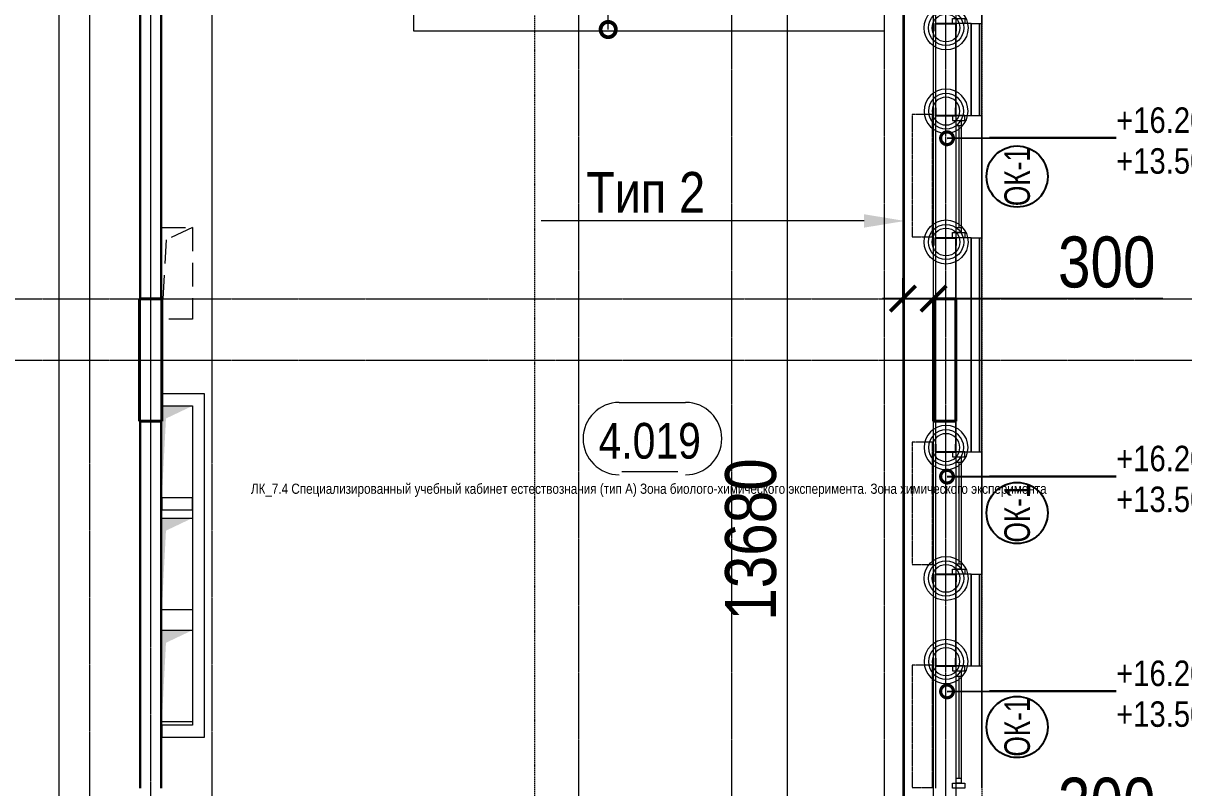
# Model space of a CAD drawing. Header units: millimetres. Extents: x -65509 to 912790, y 446 to 713294.
# Drawn here: x 446251 to 457636, y 547088 to 554588 of the extents above; entities that cross this region are included whole.
import ezdxf
from ezdxf import colors
from ezdxf.entities.mleader import LeaderData, LeaderLine
from ezdxf.enums import TextEntityAlignment as Align
from ezdxf.math import Vec2, Vec3

# ---------------------------------------------------------------- set-up
doc = ezdxf.new("R2010")
doc.units = ezdxf.units.MM
for name, pattern in [('CENTER2', [28.575, 19.05, -3.175, 3.175, -3.175]), ('DASHED', [19.05, 12.7, -6.35]), ('HIDDEN', [9.525, 6.35, -3.175]), ('HIDDEN2', [4.7625, 3.175, -1.5875])]:
    doc.linetypes.add(name, pattern=pattern)
doc.layers.get('Defpoints').update_dxf_attribs({"color": 250})
for name, color, linetype, lineweight in [('A-Wall_Материал_Газоблок_Контур', 250, 'Continuous', 0), ('АР_Area', 250, 'Continuous', 5), ('АР_Колонны', 250, 'Continuous', 30), ('АР_Окна', 250, 'Continuous', 5), ('АР_Окна марка', 250, 'Continuous', 9), ('АР_Размеры обшивки', 250, 'Continuous', 5), ('АР_Разрезы марка', 7, 'Continuous', 13), ('АР_Стены ЖБ', 250, 'Continuous', 35), ('АР_Стены кирпич', 250, 'Continuous', 20), ('АР_Стены ПЕНОблок', 250, 'Continuous', 20), ('АР_Тонкая', 250, 'Continuous', 5), ('АР_Утеплитель', 250, 'Continuous', 0), ('КМ_Фахверки', 250, 'Continuous', 25), ('Марка окна', 250, 'Continuous', 25), ('ОВ_Классы', 250, 'Continuous', 0), ('ОВ_Шахты', 250, 'Continuous', 5), ('Размеры зашивки ГКЛ', 250, 'Continuous', 0), ('РД_Оси_100', 250, 'Continuous', 0), ('РД_полы_подиумы', 7, 'Continuous', 0)]:
    doc.layers.add(name, color=color, linetype=linetype, lineweight=lineweight)
doc.layers.add('АР_Делит', color=250, linetype='Continuous', lineweight=0, plot=False)
doc.layers.add('АР_Отопительные приборы', color=1, linetype='HIDDEN2', lineweight=0, true_color=0xff0000)
doc.layers.add('Зашивка радиаторов тип 2 (файерборд 2 слоя_керамогранит)', color=7, linetype='Continuous', lineweight=0, true_color=0xf40101)
doc.styles.add('Arial_09', font='ARIALN.TTF', dxfattribs={"width": 0.9})
doc.styles.add('Isocpeur3', font='isocpeur.ttf')
doc.styles.add('style1', font='ARIALN.TTF')
doc.dimstyles.new('Dim200_ареал', dxfattribs={"dimscale": 100, "dimtxt": 5, "dimasz": 2.5, "dimexe": 2, "dimexo": 2, "dimgap": 1, "dimtad": 1, "dimzin": 12, "dimdsep": 46, "dimtxsty": 'style1', "dimblk": 'ARCHTICK', "dimcen": 3, "dimdle": 2, "dimclrd": 256, "dimclre": 256, "dimaunit": 1, "dimadec": 0, "dimazin": 3, "dimtfac": 1, "dimtmove": 1, "dimatfit": 3, "dimldrblk": 'OPEN30', "dimfxl": 5, "dimfxlon": 1, "dimtolj": 1, "dimtzin": 0, "dimlwd": 9, "dimlwe": 9, "dimarcsym": 0})

# ---------------------------------------------------------------- blocks, each defined once
blk = doc.blocks.new('otv пунктир')
at = {"linetype": 'HIDDEN', "ltscale": 0.07}
blk.add_lwpolyline([(0, 0), (0, 1), (1, 1), (1, 0)], close=True, dxfattribs=at)
blk.add_lwpolyline([(0, 1), (0.135, 0.137), (1, 0)], dxfattribs=at)
blk = doc.blocks.new('otv')
at = {"linetype": 'Continuous'}
blk.add_lwpolyline([(0, -1), (0, 0), (1, 0), (1, -1)], close=True, dxfattribs=at)
blk.add_solid([(0, -1), (0, 0), (0.135, -0.137), (1, 0)], dxfattribs=at)
blk = doc.blocks.new('_DotSmall')
at = {"color": 0, "linetype": 'ByBlock', "const_width": 0.5}
blk.add_lwpolyline([(-0.0625, 0, 1), (0.0625, 0, 1)], format="xyb", close=True, dxfattribs=at)
blk = doc.blocks.new('Ф_пеноблок 200')
at = {"layer": 'АР_Делит', "color": 1}
for radius in [216, 173, 136]:
    blk.add_circle((103, -42), radius, dxfattribs=at)
at = {"layer": 'КМ_Фахверки'}
blk.add_lwpolyline([(0, -75), (0, 0), (200, 0), (200, -75)], dxfattribs=at)
blk = doc.blocks.new('СОШ_2200_АР_ОСИ_М100_28.05.24')
at = {"layer": 'АР_Делит', "color": 5, "linetype": 'DASHED'}
blk.add_lwpolyline([(114955, 135155), (114955, -355), (93595.036, -355), (93595.036, 13855), (94145, 13855), (94145, 68320), (66055, 68320), (66055, 13857.73), (83455, 13857.73), (83455, -355), (45245, -355), (45245, 13145), (44695, 13145), (44695, 26755), (45245, 26755), (45245, 68320), (20455, 68320), (20455, 26755), (27955, 26755), (27955, 13145), (-355, 13145), (-355, 100855), (37145, 100855), (37145, 129155)], dxfattribs=at)
at = {"layer": 'РД_Оси_100', "linetype": 'CENTER2'}
for p, q in [((63600, -6155), (63600, 139938.679)), ((65100, -6155), (65100, 139938.679)), ((62100, -6155), (62100, 73302.739))]:
    blk.add_line(p, q, dxfattribs=at)
for points in [[(57300, 139938.679), (57300, -6155)], [(58500, 139938.679), (58500, -6155)], [(65700, -6155), (65700, 139938.679)], [(57000, 70839.76), (57000, -5755), (56700, -6155)], [(57900, 70753.904), (57900, -6155)], [(43327.994, 45600), (71363.995, 45600)], [(43327.994, 45000), (71363.995, 45000)]]:
    blk.add_lwpolyline(points, dxfattribs=at)
blk = doc.blocks.new('Bottom_R_1200')
at = {"layer": 'АР_Отопительные приборы'}
blk.add_lwpolyline([(-600, -100), (600, -100), (600, 100), (-600, 100)], close=True, dxfattribs=at)
blk = doc.blocks.new('_ArchTick')
at = {"color": 0, "linetype": 'ByBlock', "const_width": 0.15}
blk.add_lwpolyline([(-0.5, -0.5), (0.5, 0.5)], dxfattribs=at)
blk = doc.blocks.new('*D695')
at = {"layer": 'Defpoints', "color": 0, "lineweight": 25, "transparency": 16777216}
for p in [(454074, 556363), (453745, 542683), (454074, 542683)]:
    blk.add_point(p, dxfattribs=at)
at = {"layer": 'АР_Размеры обшивки', "lineweight": 9, "transparency": 16777216}
for p, q in [((453745, 556563), (453745, 542483)), ((453874, 556363), (453545, 556363)), ((453874, 542683), (453545, 542683))]:
    blk.add_line(p, q, dxfattribs=at)
at = {"layer": 'АР_Размеры обшивки', "lineweight": 9, "transparency": 16777216, "xscale": 250, "yscale": 250, "zscale": 250}
for p, rotation in [((453745, 556363), 90), ((453745, 542683), 270)]:
    blk.add_blockref('_ArchTick', p, dxfattribs=dict(at, rotation=rotation))
at = {"layer": 'АР_Размеры обшивки', "color": 0, "transparency": 16777216, "insert": (453390, 549523), "char_height": 500, "attachment_point": 5, "rotation": 90, "style": 'style1'}
blk.add_mtext('\\A1;13680', dxfattribs=at)
blk = doc.blocks.new('_Open30')
at = {"color": 0, "linetype": 'ByBlock', "lineweight": -2}
for p, q in [((-1, 0.268), (0, 0)), ((0, 0), (-1, -0.268)), ((0, 0), (-1, 0))]:
    blk.add_line(p, q, dxfattribs=at)
blk = doc.blocks.new('*D679')
at = {"layer": 'Defpoints', "color": 0, "lineweight": 25, "transparency": 16777216}
for p in [(454881, 546577), (454881, 546332), (455181, 546332)]:
    blk.add_point(p, dxfattribs=at)
at = {"layer": 'АР_Размеры обшивки', "lineweight": 9, "transparency": 16777216}
for p, q in [((454881, 546532), (454881, 546777)), ((455181, 546532), (455181, 546777)), ((455381, 546577), (454681, 546577)), ((457432, 546577), (455181, 546577))]:
    blk.add_line(p, q, dxfattribs=at)
at = {"layer": 'АР_Размеры обшивки', "lineweight": 9, "transparency": 16777216, "xscale": 250, "yscale": 250, "zscale": 250, "rotation": 180}
blk.add_blockref('_ArchTick', (454881, 546577), dxfattribs=at)
at = {"layer": 'АР_Размеры обшивки', "lineweight": 9, "transparency": 16777216, "xscale": 250, "yscale": 250, "zscale": 250}
blk.add_blockref('_ArchTick', (455181, 546577), dxfattribs=at)
at = {"layer": 'АР_Размеры обшивки', "color": 0, "transparency": 16777216, "insert": (456880, 546933), "char_height": 500, "attachment_point": 5, "style": 'style1'}
blk.add_mtext('\\A1;300', dxfattribs=at)
blk = doc.blocks.new('*D680')
at = {"layer": 'Defpoints', "color": 0, "lineweight": 25, "transparency": 16777216}
for p in [(454881, 551887), (454881, 551642), (455181, 551642)]:
    blk.add_point(p, dxfattribs=at)
at = {"layer": 'АР_Размеры обшивки', "lineweight": 9, "transparency": 16777216}
for p, q in [((454881, 551842), (454881, 552087)), ((455181, 551842), (455181, 552087)), ((455381, 551887), (454681, 551887)), ((457432, 551887), (455181, 551887))]:
    blk.add_line(p, q, dxfattribs=at)
at = {"layer": 'АР_Размеры обшивки', "lineweight": 9, "transparency": 16777216, "xscale": 250, "yscale": 250, "zscale": 250, "rotation": 180}
blk.add_blockref('_ArchTick', (454881, 551887), dxfattribs=at)
at = {"layer": 'АР_Размеры обшивки', "lineweight": 9, "transparency": 16777216, "xscale": 250, "yscale": 250, "zscale": 250}
blk.add_blockref('_ArchTick', (455181, 551887), dxfattribs=at)
at = {"layer": 'АР_Размеры обшивки', "color": 0, "transparency": 16777216, "insert": (456880, 552242), "char_height": 500, "attachment_point": 5, "style": 'style1'}
blk.add_mtext('\\A1;300', dxfattribs=at)
blk = doc.blocks.new('MOK-МаркаПом_овал_ареал')
for p, q in [((-2.99, 3.76), (3.52, 3.76)), ((-2.75, -3), (2.75, -3))]:
    blk.add_line(p, q)
for centre, radius, start, end in [((-2.99, 0.21), 3.55, 90, 270), ((3.52, 0.21), 3.55, 270, 90), ((-7.41, 0), 7.16, 0, 0.001)]:
    blk.add_arc(centre, radius, start, end)
at = {"color": 0, "style": 'style1'}
blk.add_attdef('АР-ПОМЕЩЕНИЕ:НОМЕР', text='', height=3, dxfattribs=at).set_placement((0.26, 0), align=Align.MIDDLE)
blk = doc.blocks.new('МОК-Наименование')
at = {"layer": 'Defpoints'}
blk.add_circle((0, 0), 3, dxfattribs=at)
at = {"color": 0, "linetype": 'ByBlock', "lineweight": -2, "style": 'Isocpeur3', "width": 0.8, "flags": 4}
blk.add_attdef('АР-ОКНО:НАИМЕНОВАНИЕ', text='', height=2.5, dxfattribs=at).set_placement((0, 0), align=Align.MIDDLE)

msp = doc.modelspace()

# ---------------------------------------------------------------- linework, layer by layer
at = {"layer": 'A-Wall_Материал_Газоблок_Контур', "linetype": 'Continuous', "lineweight": 0}
for p, q in [((455200.882, 555783.318), (455200.882, 554583.318)), ((455655.882, 554583.318), (455655.882, 555783.318))]:
    msp.add_line(p, q, dxfattribs=at)
at = {"layer": 'АР_Колонны', "linetype": 'HIDDEN2', "lineweight": 25}
for p, q in [((447390.882, 551883.318), (447610.882, 551883.318)), ((447390.882, 550683.318), (447390.882, 551883.318)), ((447610.882, 551883.318), (447610.882, 550683.318)), ((455180.882, 551883.318), (455400.882, 551883.318)), ((455180.882, 550683.318), (455180.882, 551883.318)), ((455400.882, 551883.318), (455400.882, 550683.318)), ((447610.882, 550683.318), (447390.882, 550683.318)), ((455400.882, 550683.318), (455180.882, 550683.318))]:
    msp.add_line(p, q, dxfattribs=at)
at = {"layer": 'АР_Колонны', "linetype": 'Continuous', "lineweight": 35}
for p, q in [((447610.882, 551883.318), (447390.882, 551883.318)), ((447390.882, 551883.318), (447390.882, 550683.318)), ((447610.882, 550683.318), (447610.882, 551883.318)), ((455400.882, 551883.318), (455180.882, 551883.318)), ((455180.882, 551883.318), (455180.882, 550683.318)), ((455400.882, 550683.318), (455400.882, 551883.318)), ((447390.882, 550683.318), (447610.882, 550683.318)), ((455180.882, 550683.318), (455400.882, 550683.318))]:
    msp.add_line(p, q, dxfattribs=at)
at = {"layer": 'АР_Окна', "linetype": 'Continuous', "lineweight": 5}
for p, q in [((455200.882, 555783.318), (455200.882, 554583.318)), ((455655.882, 555783.318), (455655.882, 554583.318)), ((455403.382, 552583.318), (455453.382, 552583.318)), ((455403.382, 549283.318), (455453.382, 549283.318)), ((455403.382, 547183.318), (455453.382, 547183.318))]:
    msp.add_line(p, q, dxfattribs=at)
for points in [[(455488.382, 554633.318), (455488.382, 554583.318), (455368.382, 554583.318), (455368.382, 554633.318)], [(455488.382, 552533.318), (455488.382, 552483.318), (455368.382, 552483.318), (455368.382, 552533.318)], [(455488.382, 549233.318), (455488.382, 549183.318), (455368.382, 549183.318), (455368.382, 549233.318)], [(455488.382, 547133.318), (455488.382, 547083.318), (455368.382, 547083.318), (455368.382, 547133.318)]]:
    msp.add_lwpolyline(points, close=True, dxfattribs=at)
at = {"layer": 'АР_Разрезы марка', "linetype": 'DASHED', "lineweight": 0}
msp.add_lwpolyline([(451271.202, 505648.735), (451271.202, 572741.817), (452665.995, 572741.817), (452665.995, 609884.305), (445258.35, 609884.305), (445258.35, 640101.121)], dxfattribs=at)
at = {"layer": 'АР_Стены ЖБ', "linetype": 'Continuous', "lineweight": 40}
for p, q in [((447610.882, 551883.318), (447390.882, 551883.318)), ((447390.882, 551883.318), (447390.882, 550683.318)), ((447610.882, 550683.318), (447610.882, 551883.318)), ((455400.882, 551883.318), (455180.882, 551883.318)), ((455180.882, 551883.318), (455180.882, 550683.318)), ((455400.882, 550683.318), (455400.882, 551883.318)), ((447390.882, 550683.318), (447610.882, 550683.318)), ((455180.882, 550683.318), (455400.882, 550683.318))]:
    msp.add_line(p, q, dxfattribs=at)
at = {"layer": 'АР_Стены кирпич', "linetype": 'Continuous', "lineweight": 20}
for p, q in [((447610.882, 550953.318), (447610.882, 550833.318)), ((448030.878, 550953.318), (447610.882, 550953.318)), ((448030.882, 547583.318), (448030.878, 550953.318)), ((447610.882, 550833.318), (447910.878, 550833.318)), ((447910.878, 550833.318), (447910.882, 547703.318)), ((447610.882, 549933.318), (447610.882, 549813.318)), ((447910.878, 549933.318), (447610.882, 549933.318)), ((447910.878, 549813.318), (447910.878, 549933.318)), ((447610.882, 549813.318), (447910.878, 549813.318)), ((447910.882, 547703.318), (447610.882, 547703.318)), ((447610.882, 547703.318), (447610.882, 547583.318)), ((447610.882, 547583.318), (448030.882, 547583.318))]:
    msp.add_line(p, q, dxfattribs=at)
at = {"layer": 'АР_Стены ПЕНОблок', "linetype": 'Continuous', "lineweight": 20}
for p, q in [((447400.882, 555783.318), (447400.882, 551883.318)), ((447600.882, 551883.318), (447600.882, 555783.318)), ((455400.882, 554583.318), (455200.882, 554583.318)), ((455400.882, 552483.318), (455200.882, 552483.318)), ((447400.882, 551883.318), (447600.882, 551883.318)), ((447600.882, 550683.318), (447400.882, 550683.318)), ((447400.882, 550683.318), (447400.882, 547083.318)), ((447600.882, 547083.318), (447600.882, 550683.318)), ((455400.882, 549183.318), (455200.882, 549183.318))]:
    msp.add_line(p, q, dxfattribs=at)
at = {"layer": 'АР_Тонкая', "linetype": 'Continuous', "lineweight": 0}
for p, q in [((447390.882, 555783.318), (447390.882, 551883.318)), ((447400.882, 551883.318), (447400.882, 555783.318)), ((447600.882, 555783.318), (447600.882, 551883.318)), ((447610.882, 551883.318), (447610.882, 555783.318)), ((447390.882, 551883.318), (447400.882, 551883.318)), ((447600.882, 551883.318), (447610.882, 551883.318)), ((447400.882, 550683.318), (447390.882, 550683.318)), ((447390.882, 550683.318), (447390.882, 547083.318)), ((447400.882, 547083.318), (447400.882, 550683.318)), ((447610.882, 550683.318), (447600.882, 550683.318)), ((447600.882, 550683.318), (447600.882, 547083.318)), ((447610.882, 547083.318), (447610.882, 550683.318))]:
    msp.add_line(p, q, dxfattribs=at)
at = {"layer": 'АР_Тонкая', "linetype": 'Continuous', "lineweight": 5}
for p, q in [((455550.882, 554583.318), (455655.882, 554583.318)), ((455550.882, 552483.318), (455655.882, 552483.318)), ((455550.882, 549183.318), (455655.882, 549183.318))]:
    msp.add_line(p, q, dxfattribs=at)
at = {"layer": 'АР_Утеплитель', "linetype": 'Continuous', "lineweight": 0}
for p, q in [((455550.882, 554583.318), (455400.882, 554583.318)), ((455550.882, 552483.318), (455400.882, 552483.318)), ((455550.882, 549183.318), (455400.882, 549183.318))]:
    msp.add_line(p, q, dxfattribs=at)
at = {"layer": 'Зашивка радиаторов тип 2 (файерборд 2 слоя_керамогранит)', "linetype": 'Continuous', "lineweight": 0}
for p, q in [((454880.882, 556363.318), (454880.882, 542683.318)), ((454893.382, 556363.318), (454893.382, 542683.318)), ((454893.382, 542683.318), (454893.382, 556363.318))]:
    msp.add_line(p, q, dxfattribs=at)
at = {"layer": 'РД_полы_подиумы', "linetype": 'DASHED', "ltscale": 0.5, "elevation": -200000}
msp.add_lwpolyline([(450080.882, 554513.318), (454700.882, 554513.318), (454700.882, 556363.318), (450080.882, 556363.318)], close=True, dxfattribs=at)

# ---------------------------------------------------------------- block references
at = {"layer": 'АР_Отопительные приборы', "rotation": 90}
for p in [(455070.882, 553091.938), (455070.882, 549878.437), (455070.882, 547691.938)]:
    msp.add_blockref('Bottom_R_1200', p, dxfattribs=at)
at = {"layer": 'КМ_Фахверки'}
for p in [(455200.882, 554583.318), (455200.882, 552483.318), (455200.882, 552483.318), (455200.882, 549183.318), (455200.882, 549183.318)]:
    msp.add_blockref('Ф_пеноблок 200', p, dxfattribs=at)
at = {"layer": 'ОВ_Классы', "xscale": 900, "yscale": 300, "rotation": 270}
msp.add_blockref('otv пунктир', (447610.882, 552583.318), dxfattribs=at)
at = {"layer": 'ОВ_Шахты', "xscale": 300, "yscale": 900, "zscale": 300}
for p in [(447610.878, 550833.318), (447610.882, 549733.318), (447610.882, 548633.318)]:
    msp.add_blockref('otv', p, dxfattribs=at)

# ---------------------------------------------------------------- dimensions: what is measured, and where the dimension line sits
at = {"layer": 'АР_Размеры обшивки'}
dim = msp.add_linear_dim(base=(453744.881, 542683.318), p1=(454073.882, 556363.318), p2=(454073.881, 542683.318), angle=90, dimstyle='Dim200_ареал', override={"dimdec": 0}, dxfattribs=at)
dim.commit()
dim.dimension.update_dxf_attribs({"geometry": '*D695', "text_midpoint": (453389.594, 549523.318)})
for base, p1, p2, picture, middle in [((454880.881, 551886.745), (455180.881, 551641.745), (454880.881, 551641.745), '*D680', (456879.882, 552194.745)), ((454880.881, 546577.318), (455180.881, 546332.318), (454880.881, 546332.318), '*D679', (456879.882, 546885.318))]:
    dim = msp.add_linear_dim(base=base, p1=p1, p2=p2, dimstyle='Dim200_ареал', override={"dimdec": 0}, dxfattribs=at)
    dim.commit()
    dim.dimension.update_dxf_attribs({"geometry": picture, "text_midpoint": middle, "dimtype": 160})

# ---------------------------------------------------------------- leaders
at = {"layer": 'Марка окна', "lineweight": 0, "ltscale": 20}
ml = msp.add_multileader_mtext('Standard', dxfattribs=at)
ml.set_content('+16.200\\P+13.500', color=256, style='style1')
ml.set_leader_properties(color=256, linetype='ByLayer', lineweight=-1)
ml.set_arrow_properties(name='DOTSMALL')
ml.build(insert=Vec2(0, 0))
ml.multileader.update_dxf_attribs({"text_left_attachment_type": 6, "text_right_attachment_type": 6, "dogleg_length": 200, "arrow_head_size": 250})
ctx = ml.context
ctx.base_point, ctx.char_height, ctx.arrow_head_size, ctx.landing_gap_size, ctx.plane_origin = Vec3(456973.137, 553461.718), 250, 250, 0, Vec3(457368.114, 552777.191)
ctx.left_attachment, ctx.right_attachment = 6, 6
notes = []
notes.append((ctx, [(1, (1, 1, 0), (455911.532, 553461.718), (1, 0), 1061.605, [(0, [(455313.418, 553459.047)], 0, [])])]))
ctx.mtext.insert, ctx.mtext.line_spacing_factor, ctx.mtext.flow_direction = Vec3(456973.137, 553761.718), 0.96, 5
ctx.mtext.has_bg_fill, ctx.mtext.bg_color, ctx.mtext.bg_scale_factor, ctx.mtext.bg_transparency, ctx.mtext.use_window_bg_color = 1, -1027028792, 1.5, 0, 1
ml = msp.add_multileader_mtext('Standard', dxfattribs=at)
ml.set_content('+16.200\\P+13.500', color=256, style='style1')
ml.set_leader_properties(color=256, linetype='ByLayer', lineweight=-1)
ml.set_arrow_properties(name='DOTSMALL')
ml.build(insert=Vec2(0, 0))
ml.multileader.update_dxf_attribs({"text_left_attachment_type": 6, "text_right_attachment_type": 6, "dogleg_length": 200, "arrow_head_size": 250})
ctx = ml.context
ctx.base_point, ctx.char_height, ctx.arrow_head_size, ctx.landing_gap_size, ctx.plane_origin = Vec3(456973.137, 550142.731), 250, 250, 0, Vec3(457368.114, 549458.204)
ctx.left_attachment, ctx.right_attachment = 6, 6
notes.append((ctx, [(1, (1, 1, 0), (455911.532, 550142.731), (1, 0), 1061.605, [(0, [(455313.418, 550140.061)], 0, [])])]))
ctx.mtext.insert, ctx.mtext.line_spacing_factor, ctx.mtext.flow_direction = Vec3(456973.137, 550442.731), 0.96, 5
ctx.mtext.has_bg_fill, ctx.mtext.bg_color, ctx.mtext.bg_scale_factor, ctx.mtext.bg_transparency, ctx.mtext.use_window_bg_color = 1, -1027028792, 1.5, 0, 1
ml = msp.add_multileader_mtext('Standard', dxfattribs=at)
ml.set_content('+16.200\\P+13.500', color=256, style='style1')
ml.set_leader_properties(color=256, linetype='ByLayer', lineweight=-1)
ml.set_arrow_properties(name='DOTSMALL')
ml.build(insert=Vec2(0, 0))
ml.multileader.update_dxf_attribs({"text_left_attachment_type": 6, "text_right_attachment_type": 6, "dogleg_length": 200, "arrow_head_size": 250})
ctx = ml.context
ctx.base_point, ctx.char_height, ctx.arrow_head_size, ctx.landing_gap_size, ctx.plane_origin = Vec3(456973.137, 548035.735), 250, 250, 0, Vec3(457368.114, 547351.208)
ctx.left_attachment, ctx.right_attachment = 6, 6
notes.append((ctx, [(1, (1, 1, 0), (455911.532, 548035.735), (1, 0), 1061.605, [(0, [(455313.418, 548033.065)], 0, [])])]))
ctx.mtext.insert, ctx.mtext.line_spacing_factor, ctx.mtext.flow_direction = Vec3(456973.137, 548335.735), 0.96, 5
ctx.mtext.has_bg_fill, ctx.mtext.bg_color, ctx.mtext.bg_scale_factor, ctx.mtext.bg_transparency, ctx.mtext.use_window_bg_color = 1, -1027028792, 1.5, 0, 1
at = {"layer": 'Размеры зашивки ГКЛ'}
ml = msp.add_multileader_mtext('Standard', dxfattribs=at)
ml.set_content('\\pxsm1;Тип 2 ', color=(0, 0, 138), style='style1')
ml.set_leader_properties(color=256, linetype='ByLayer', lineweight=9)
ml.build(insert=Vec2(0, 0))
ml.multileader.update_dxf_attribs({"has_dogleg": 0, "text_left_attachment_type": 6, "text_right_attachment_type": 6, "text_bottom_attachment_type": 10, "dogleg_length": 25, "arrow_head_size": 400})
ctx = ml.context
ctx.base_point, ctx.char_height, ctx.arrow_head_size, ctx.landing_gap_size, ctx.plane_origin = Vec3(451723.584, 552647.939), 400, 400, 50, Vec3(445471.298, 559618.503)
ctx.left_attachment, ctx.right_attachment, ctx.top_attachment = 6, 6, 10
notes.append((ctx, [(1, (1, 1, 0), (452979.553, 552647.939), (-1, 0), 25, [(1, [(454900.174, 552647.939)], 0, [])])]))
ctx.mtext.insert, ctx.mtext.width, ctx.mtext.defined_height, ctx.mtext.line_spacing_factor, ctx.mtext.flow_direction = Vec3(451773.584, 553127.939), 1668.44707, 600, 0.3, 5
at = {"layer": 'РД_полы_подиумы'}
ml = msp.add_multileader_mtext('Standard', dxfattribs=at)
ml.set_content('\\pxsm1;Подиум, h=150_\\Pсм.раздел АИ', color=256, style='style1')
ml.set_leader_properties(color=256, linetype='ByLayer', lineweight=9)
ml.set_arrow_properties(name='DOTSMALL')
ml.build(insert=Vec2(0, 0))
ml.multileader.update_dxf_attribs({"text_left_attachment_type": 6, "text_right_attachment_type": 6, "text_bottom_attachment_type": 10, "dogleg_length": 25, "arrow_head_size": 300})
ctx = ml.context
ctx.base_point, ctx.char_height, ctx.arrow_head_size, ctx.landing_gap_size, ctx.plane_origin = Vec3(452148.716, 555145.409), 180, 300, 50, Vec3(443536.853, 558174.18)
ctx.left_attachment, ctx.right_attachment, ctx.top_attachment = 6, 6, 10
notes.append((ctx, [(0, (1, 1, 0), (451990.706, 555145.409), (1, 0), 158.01, [(1, [(451989.669, 554525.523)], 0, [])])]))
ctx.mtext.insert, ctx.mtext.width, ctx.mtext.defined_height, ctx.mtext.line_spacing_factor, ctx.mtext.flow_direction = Vec3(452198.716, 555375.382), 2644.91111, 2067.07, 0.3, 5
for ctx, leaders in notes:
    for number, flags, end, landing, length, lines in leaders:
        leader = LeaderData()
        leader.index, (leader.has_last_leader_line, leader.has_dogleg_vector, leader.attachment_direction) = number, flags
        leader.last_leader_point, leader.dogleg_vector, leader.dogleg_length = Vec3(end), Vec3(landing), length
        for number, points, colour, breaks in lines:
            line = LeaderLine()
            line.index, line.vertices, line.color, line.breaks = number, Vec3.list(points), colors.encode_raw_color(colour), breaks
            leader.lines.append(line)
        ctx.leaders.append(leader)

# ---------------------------------------------------------------- next in the draw order: linework, layer by layer
at = {"layer": 'A-Wall_Материал_Газоблок_Контур', "linetype": 'Continuous', "lineweight": 0}
for p, q in [((455200.882, 553683.318), (455200.882, 552483.318)), ((455655.882, 552483.318), (455655.882, 553683.318)), ((455200.882, 550383.318), (455200.882, 549183.318)), ((455655.882, 549183.318), (455655.882, 550383.318)), ((455200.882, 548283.318), (455200.882, 547083.318)), ((455655.882, 547083.318), (455655.882, 548283.318))]:
    msp.add_line(p, q, dxfattribs=at)
at = {"layer": 'АР_Окна', "linetype": 'Continuous', "lineweight": 5}
for p, q in [((455200.882, 553683.318), (455200.882, 552483.318)), ((455655.882, 553683.318), (455655.882, 552483.318)), ((455403.382, 553583.318), (455453.382, 553583.318)), ((455428.382, 553583.318), (455428.382, 552583.318)), ((455200.882, 550383.318), (455200.882, 549183.318)), ((455655.882, 550383.318), (455655.882, 549183.318)), ((455403.382, 550283.318), (455453.382, 550283.318)), ((455428.382, 550283.318), (455428.382, 549283.318)), ((455200.882, 548283.318), (455200.882, 547083.318)), ((455655.882, 548283.318), (455655.882, 547083.318)), ((455403.382, 548183.318), (455453.382, 548183.318)), ((455428.382, 548183.318), (455428.382, 547183.318))]:
    msp.add_line(p, q, dxfattribs=at)
for points in [[(455488.382, 553633.318), (455488.382, 553683.318), (455368.382, 553683.318), (455368.382, 553633.318)], [(455403.382, 553633.318), (455453.382, 553633.318), (455453.382, 552533.318), (455403.382, 552533.318)], [(455488.382, 550333.318), (455488.382, 550383.318), (455368.382, 550383.318), (455368.382, 550333.318)], [(455403.382, 550333.318), (455453.382, 550333.318), (455453.382, 549233.318), (455403.382, 549233.318)], [(455488.382, 548233.318), (455488.382, 548283.318), (455368.382, 548283.318), (455368.382, 548233.318)], [(455403.382, 548233.318), (455453.382, 548233.318), (455453.382, 547133.318), (455403.382, 547133.318)]]:
    msp.add_lwpolyline(points, close=True, dxfattribs=at)
at = {"layer": 'АР_Стены ПЕНОблок', "linetype": 'Continuous', "lineweight": 20}
for p, q in [((455200.882, 554583.318), (455200.882, 553683.318)), ((455400.882, 553683.318), (455400.882, 554583.318)), ((455200.882, 553683.318), (455400.882, 553683.318)), ((455200.882, 552483.318), (455200.882, 550383.318)), ((455400.882, 550383.318), (455400.882, 552483.318)), ((455200.882, 550383.318), (455400.882, 550383.318)), ((455200.882, 549183.318), (455200.882, 548283.318)), ((455400.882, 548283.318), (455400.882, 549183.318)), ((455200.882, 548283.318), (455400.882, 548283.318))]:
    msp.add_line(p, q, dxfattribs=at)
at = {"layer": 'АР_Тонкая', "linetype": 'Continuous', "lineweight": 5}
for p, q in [((455550.882, 554583.318), (455550.882, 553683.318)), ((455630.882, 553683.318), (455630.882, 554583.318)), ((455630.882, 554583.318), (455630.882, 553683.318)), ((455655.882, 553683.318), (455655.882, 554583.318)), ((455550.882, 553683.318), (455655.882, 553683.318)), ((455550.882, 552483.318), (455550.882, 550383.318)), ((455630.882, 550383.318), (455630.882, 552483.318)), ((455630.882, 552483.318), (455630.882, 550383.318)), ((455655.882, 550383.318), (455655.882, 552483.318)), ((455550.882, 550383.318), (455655.882, 550383.318)), ((455550.882, 549183.318), (455550.882, 548283.318)), ((455630.882, 548283.318), (455630.882, 549183.318)), ((455630.882, 549183.318), (455630.882, 548283.318)), ((455655.882, 548283.318), (455655.882, 549183.318)), ((455550.882, 548283.318), (455655.882, 548283.318))]:
    msp.add_line(p, q, dxfattribs=at)
at = {"layer": 'АР_Утеплитель', "linetype": 'Continuous', "lineweight": 0}
for p, q in [((455400.882, 554583.318), (455400.882, 553683.318)), ((455550.882, 553683.318), (455550.882, 554583.318)), ((455400.882, 553683.318), (455550.882, 553683.318)), ((455400.882, 552483.318), (455400.882, 550383.318)), ((455550.882, 550383.318), (455550.882, 552483.318)), ((455400.882, 550383.318), (455550.882, 550383.318)), ((455400.882, 549183.318), (455400.882, 548283.318)), ((455550.882, 548283.318), (455550.882, 549183.318)), ((455400.882, 548283.318), (455550.882, 548283.318))]:
    msp.add_line(p, q, dxfattribs=at)
at = {"layer": 'Зашивка радиаторов тип 2 (файерборд 2 слоя_керамогранит)', "linetype": 'Continuous', "lineweight": 0}
msp.add_line((455180.882, 542683.318), (455180.882, 556363.318), dxfattribs=at)
at = {"layer": 'КМ_Фахверки', "lineweight": 5}
msp.add_lwpolyline([(484000.882, 574858.318), (455400.882, 574858.318), (455400.882, 519883.318), (484000.882, 519883.318), (484000.882, 574858.318)], dxfattribs=at)

# ---------------------------------------------------------------- next in the draw order: block references
at = {"layer": 'АР_Area', "linetype": 'Continuous', "lineweight": 5}
ref = msp.add_blockref('MOK-МаркаПом_овал_ареал', (452397.172, 550491.581), dxfattribs=dict(at, xscale=100, yscale=100, zscale=100))
ref.add_attrib('АР-ПОМЕЩЕНИЕ:НОМЕР', '4.019', dxfattribs={"layer": '0', "color": 0, "height": 350, "style": 'style1'}).set_placement((452397.172, 550491.581), align=Align.MIDDLE)
ref.add_attrib('АР-ПОМЕЩЕНИЕ:НАИМЕНОВАНИЕ', 'ЛК_7.4 Специализированный учебный кабинет естествознания (тип А) Зона биолого-химического эксперимента. Зона химического эксперимента', dxfattribs={"layer": 'Defpoints', "color": 2, "height": 100, "style": 'style1'}).set_placement((452387.757, 550010.188), align=Align.MIDDLE)
at = {"layer": 'АР_Окна марка', "linetype": 'Continuous', "lineweight": 9}
ref = msp.add_blockref('МОК-Наименование', (456000.882, 553083.318), dxfattribs=dict(at, xscale=100, yscale=100, zscale=100, rotation=90))
ref.add_attrib('АР-ОКНО:НАИМЕНОВАНИЕ', 'ОК-1', dxfattribs={"layer": '0', "color": 0, "linetype": 'ByBlock', "lineweight": -2, "height": 250, "rotation": 90, "style": 'Arial_09', "width": 0.9}).set_placement((456000.882, 553083.318), align=Align.MIDDLE)
ref = msp.add_blockref('МОК-Наименование', (456000.882, 549783.318), dxfattribs=dict(at, xscale=100, yscale=100, zscale=100, rotation=90))
ref.add_attrib('АР-ОКНО:НАИМЕНОВАНИЕ', 'ОК-1', dxfattribs={"layer": '0', "color": 0, "linetype": 'ByBlock', "lineweight": -2, "height": 250, "rotation": 90, "style": 'Arial_09', "width": 0.9}).set_placement((456000.882, 549783.318), align=Align.MIDDLE)
ref = msp.add_blockref('МОК-Наименование', (456000.882, 547683.318), dxfattribs=dict(at, xscale=100, yscale=100, zscale=100, rotation=90))
ref.add_attrib('АР-ОКНО:НАИМЕНОВАНИЕ', 'ОК-1', dxfattribs={"layer": '0', "color": 0, "linetype": 'ByBlock', "lineweight": -2, "height": 250, "rotation": 90, "style": 'Arial_09', "width": 0.9}).set_placement((456000.882, 547683.318), align=Align.MIDDLE)
at = {"layer": 'КМ_Фахверки', "xscale": -1, "rotation": 180}
for p in [(455200.882, 553683.318), (455200.882, 550383.318), (455200.882, 550383.318), (455200.882, 548283.318), (455200.882, 548283.318)]:
    msp.add_blockref('Ф_пеноблок 200', p, dxfattribs=at)
at = {"layer": 'РД_Оси_100'}
msp.add_blockref('СОШ_2200_АР_ОСИ_М100_28.05.24', (389600.882, 506283.318), dxfattribs=at)

doc.saveas('drawing.dxf')
